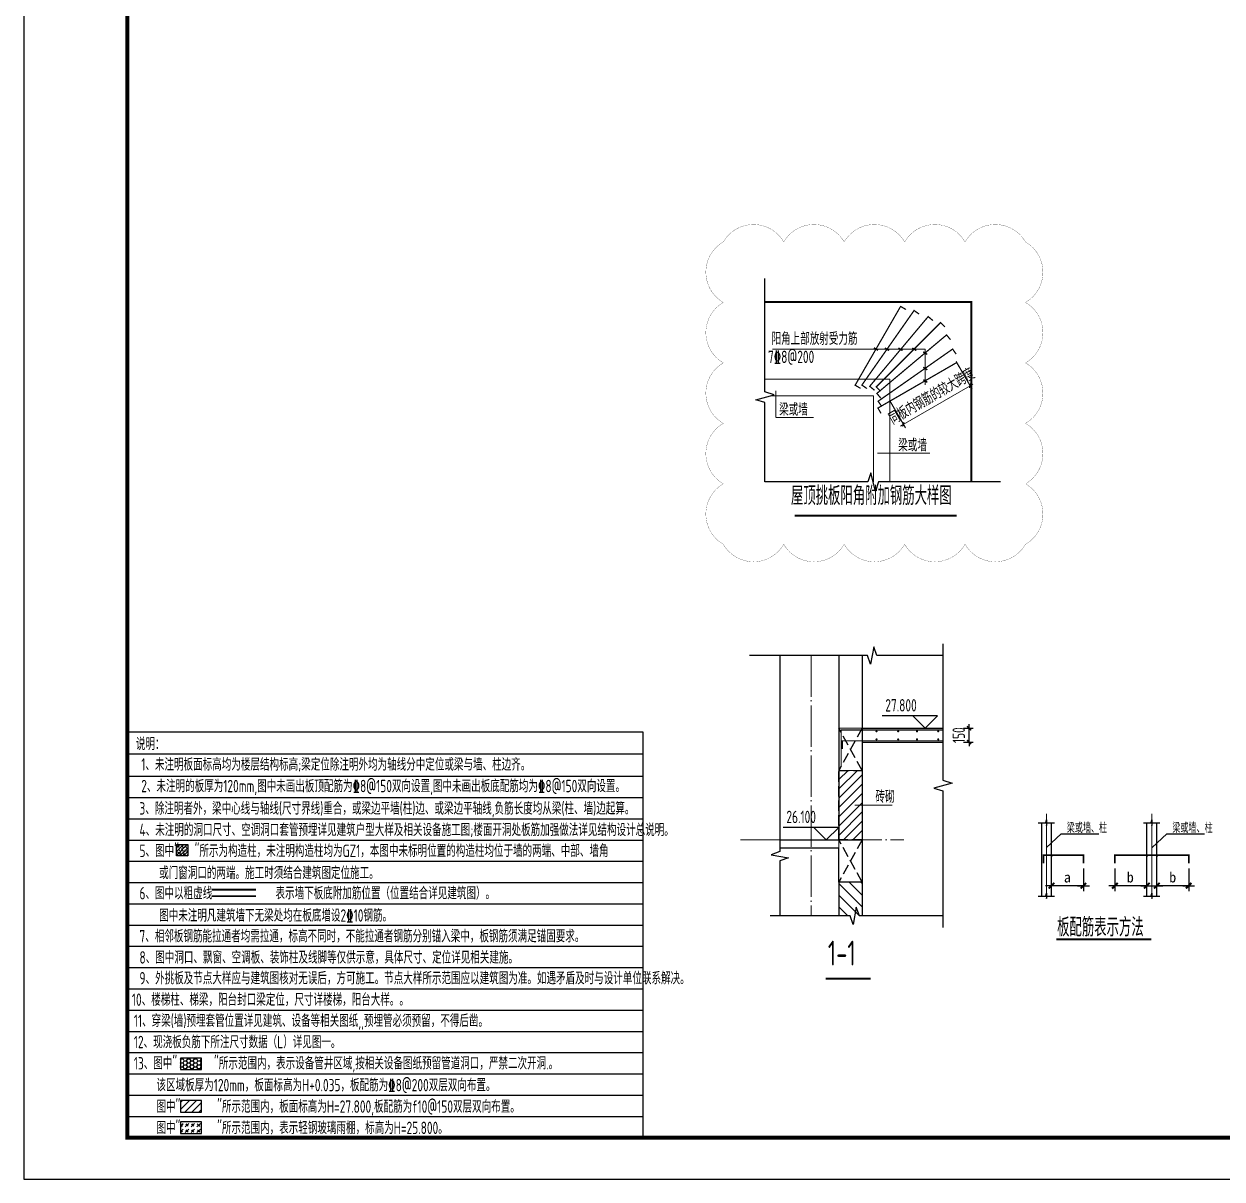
# Model space of a CAD drawing. Extents: x -1712635 to -854203, y -534641 to -21985.
# Drawn here: x -1263615 to -1234623, y -534641 to -506703 of the extents above; entities that cross this region are included whole.
import ezdxf
from ezdxf.enums import TextEntityAlignment as Align

# ---------------------------------------------------------------- set-up
doc = ezdxf.new("R2010")
doc.units = 0
doc.header["$LTSCALE"] = 1000
for name, pattern in [('DASH', [0.35, 0.25, -0.1]), ('DOTE', [2.42, 2, -0.2, 0.02, -0.2]), ('短虚线', [187.5, 125, -62.5])]:
    doc.linetypes.add(name, pattern=pattern)
doc.layers.get('0').update_dxf_attribs({"linetype": 'CONTINUOUS'})
doc.layers.get('Defpoints').update_dxf_attribs({"linetype": 'CONTINUOUS'})
for name, color, linetype, lineweight in [('+公共字体', 7, 'CONTINUOUS', 20), ('+图名', 243, 'CONTINUOUS', 20), ('+混凝土墙', 3, 'CONTINUOUS', 20), ('DOTE', 19, 'DOTE', 9), ('内粉刷', 37, 'CONTINUOUS', 9), ('查找字符', 1, 'CONTINUOUS', 18), ('说明文字', 7, 'CONTINUOUS', 18), ('边缘构件填充', 253, '短虚线', 18)]:
    doc.layers.add(name, color=color, linetype=linetype, lineweight=lineweight)
for name, color, linetype in [('-TK', 7, 'CONTINUOUS'), ('DIM', 2, 'CONTINUOUS'), ('DIM_ELEV', 3, 'CONTINUOUS'), ('DIM_SYMB', 3, 'CONTINUOUS'), ('FLOOR_UP_REIN', 13, 'CONTINUOUS'), ('GJ', 5, 'CONTINUOUS'), ('HATCH', 8, 'CONTINUOUS'), ('PUB_TEXT', 2, 'CONTINUOUS'), ('REIN', 6, 'CONTINUOUS'), ('S-B板填充', 251, 'CONTINUOUS'), ('S-SLAB-TEXT', 7, 'CONTINUOUS'), ('S-大样-砼线', 7, 'CONTINUOUS'), ('S-文字', 7, 'CONTINUOUS'), ('S-板正筋', 2, 'CONTINUOUS'), ('S-构造柱', 212, 'CONTINUOUS'), ('S-表格线', 54, 'CONTINUOUS'), ('S-降板填充', 75, 'CONTINUOUS'), ('TEXT', 2, 'CONTINUOUS'), ('THIN', 7, 'CONTINUOUS'), ('WALL', 2, 'CONTINUOUS'), ('大样线', 40, 'CONTINUOUS'), ('空调洞口标注', 130, 'CONTINUOUS')]:
    doc.layers.add(name, color=color, linetype=linetype)
doc.layers.add('审图修改', color=2, linetype='CONTINUOUS', plot=False)
doc.styles.add('10', font='', dxfattribs={"width": 0.7, "height": 300})
doc.styles.add('TSSD_DIMENSION', font='Tssdeng.shx', dxfattribs={"width": 0.7, "bigfont": 'tssdchn.shx'})
doc.styles.add('TSSD_Label', font='Tssdeng.shx', dxfattribs={"width": 0.7, "bigfont": 'hztxt.shx'})
doc.styles.add('TSSD_Norm', font='Tssdeng.shx', dxfattribs={"bigfont": 'tssdchn.shx'})
doc.styles.add('TSSD_REIN', font='tssdeng.shx', dxfattribs={"width": 0.7, "height": 300, "bigfont": 'tssdchn.shx'})
doc.styles.get('10').set_extended_font_data('SimSun')
doc.dimstyles.new('TSSD_100_100', dxfattribs={"dimtxt": 300, "dimasz": 100, "dimexe": 100, "dimexo": 250, "dimgap": 100, "dimtad": 1, "dimdec": 0, "dimzin": 0, "dimdsep": 46, "dimtxsty": 'TSSD_DIMENSION', "dimblk": 'ARCHTICK', "dimcen": 0, "dimdle": 100, "dimclrt": 7, "dimadec": 0, "dimazin": 0, "dimtfac": 1, "dimtdec": 0, "dimtix": 1, "dimtmove": 2, "dimatfit": 3, "dimldrblk": 'ARCHTICK', "dimfxl": 0, "dimtolj": 1, "dimtzin": 0, "dimarcsym": 0})
doc.dimstyles.new('TSSD_100_100$0', dxfattribs={"dimtxt": 300, "dimasz": 80, "dimexe": 100, "dimexo": 250, "dimgap": 100, "dimtad": 1, "dimdec": 0, "dimzin": 0, "dimdsep": 46, "dimtxsty": 'TSSD_DIMENSION', "dimblk": 'ARCHTICK', "dimcen": 0, "dimdle": 100, "dimclrd": 3, "dimclre": 3, "dimclrt": 7, "dimadec": 0, "dimazin": 0, "dimtfac": 1, "dimtdec": 0, "dimtix": 1, "dimtmove": 2, "dimatfit": 3, "dimldrblk": 'ARCHTICK', "dimfxl": 0, "dimtolj": 1, "dimtzin": 0, "dimarcsym": 0})
pattern_1 = [(135, (-874168.44, -795962.27), (141.42136, 141.42136), [])]

# ---------------------------------------------------------------- blocks, each defined once
blk = doc.blocks.new('A1')
blk.add_lwpolyline([(0, 59400), (0, 0), (84100, 0), (84100, 59400)], close=True)
at = {"const_width": 100}
blk.add_lwpolyline([(2500, 58400), (2500, 1000), (83100, 1000), (83100, 58400)], close=True, dxfattribs=at)
blk = doc.blocks.new('_DIMX')
blk.add_line((-150, 0), (150, 0))
at = {"const_width": 50}
blk.add_lwpolyline([(-70, -70), (70, 70)], dxfattribs=at)
blk = doc.blocks.new('A$C1DDD5A89')
at = {"color": 6, "const_width": 50}
blk.add_lwpolyline([(439, 25), (2741, 25)], dxfattribs=at)
at = {"layer": 'DOTE', "color": 8, "linetype": 'DOTE'}
for p, q in [((202, 3054), (202, 888)), ((2750, 3054), (2750, 888))]:
    blk.add_line(p, q, dxfattribs=at)
at = {"layer": 'GJ'}
blk.add_point((1858, 2022), dxfattribs=at)
at = {"layer": 'REIN', "color": 1, "const_width": 40}
for points in [[(129, 1860), (129, 2059), (1095, 2059), (1095, 1860)], [(1858, 1860), (1858, 2059), (3643, 2059), (3643, 1860)]]:
    blk.add_lwpolyline(points, dxfattribs=at)
at = {"layer": '大样线'}
for p, q in [((188, 2837), (202, 2909)), ((202, 2909), (202, 2778)), ((2736, 2837), (2751, 2909)), ((2751, 2909), (2751, 2778)), ((0, 2837), (188, 2837)), ((81, 2837), (81, 1066)), ((202, 2778), (217, 2837)), ((217, 2837), (395, 2837)), ((2548, 2837), (2736, 2837)), ((2751, 2778), (2766, 2837)), ((2766, 2837), (2943, 2837)), ((202, 2247), (556, 2571)), ((556, 2571), (1467, 2571)), ((2758, 2247), (3112, 2571)), ((3112, 2571), (4023, 2571)), ((0, 1066), (188, 1066)), ((188, 1066), (202, 1138)), ((202, 1138), (202, 1006)), ((202, 1006), (217, 1066)), ((217, 1066), (395, 1066)), ((2548, 1066), (2736, 1066)), ((2736, 1066), (2751, 1138)), ((2751, 1138), (2751, 1006)), ((2751, 1006), (2766, 1066)), ((2766, 1066), (2943, 1066))]:
    blk.add_line(p, q, dxfattribs=at)
at = {"layer": '大样线', "linetype": 'ByBlock'}
for p, q in [((323, 1066), (323, 2837)), ((2630, 1066), (2630, 2837)), ((2871, 1066), (2871, 2837))]:
    blk.add_line(p, q, dxfattribs=at)
at = {"layer": '大样线', "color": 0, "linetype": 'ByBlock'}
for p in [(323, 2022), (1095, 2022), (2630, 2022), (2871, 2022), (3643, 2022), (202, 1319)]:
    blk.add_point(p, dxfattribs=at)
at = {"layer": '空调洞口标注'}
for p, q in [((1095, 1732), (1095, 1190)), ((1858, 1732), (1858, 1190)), ((3643, 1732), (3643, 1190)), ((1094, 1319), (203, 1319)), ((2629, 1319), (1859, 1319)), ((3642, 1319), (2872, 1319))]:
    blk.add_line(p, q, dxfattribs=at)
blk.add_point((1858, 1319), dxfattribs=at)
at = {"layer": '空调洞口标注', "color": 0, "linetype": 'ByBlock'}
blk.add_point((2871, 1319), dxfattribs=at)
at = {"layer": '空调洞口标注', "xscale": 0.9649999998509884, "yscale": 0.9649999998509884, "zscale": 0.965, "rotation": 180}
for p in [(323, 1319), (1858, 1319)]:
    blk.add_blockref('_DIMX', p, dxfattribs=at)
at = {"layer": '空调洞口标注', "xscale": 0.9649999998509884, "yscale": 0.9649999998509884, "zscale": 0.965}
for p in [(1095, 1319), (2630, 1319), (2872, 1319), (3643, 1319)]:
    blk.add_blockref('_DIMX', p, dxfattribs=at)
at = {"layer": '空调洞口标注', "style": '10'}
for s, p in [('a', (709, 1523)), ('b', (2231, 1523)), ('b', (3257, 1523))]:
    blk.add_text(s, height=250, dxfattribs=at).set_placement(p, align=Align.MIDDLE_CENTER)
at = {"layer": '说明文字'}
for s, height, style, width, p in [('梁或墙、柱', 250, 'TSSD_REIN', 0.6, (693, 2596)), ('梁或墙、柱', 250, 'TSSD_REIN', 0.6, (3249, 2596)), ('板配筋表示方法', 450, 'TSSD_DIMENSION', 0.7, (459, 91))]:
    blk.add_text(s, height=height, dxfattribs=dict(at, style=style, width=width)).set_placement(p)
blk = doc.blocks.new('_ArchTick')
at = {"color": 0, "const_width": 0.35}
blk.add_lwpolyline([(-0.5, -0.5), (0.5, 0.5)], dxfattribs=at)
blk = doc.blocks.new('*D1503')
at = {"layer": 'Defpoints', "color": 0}
for p in [(-1241126, -523737), (-1240744, -523737), (-1241126, -524072)]:
    blk.add_point(p, dxfattribs=at)
at = {"layer": 'DIM', "color": 0, "lineweight": -2}
for p, q in [((-1240876, -523737), (-1240644, -523737)), ((-1240744, -523737), (-1240744, -523637)), ((-1240744, -524072), (-1240744, -523737)), ((-1240876, -524072), (-1240644, -524072)), ((-1240744, -524072), (-1240744, -524172))]:
    blk.add_line(p, q, dxfattribs=at)
at = {"layer": 'DIM', "color": 0, "lineweight": -2, "xscale": 100, "yscale": 100, "zscale": 100}
for p, rotation in [((-1240744, -523737), 270), ((-1240744, -524072), 90)]:
    blk.add_blockref('_ArchTick', p, dxfattribs=dict(at, rotation=rotation))
at = {"layer": 'DIM', "color": 7, "insert": (-1240994, -523905), "char_height": 300, "attachment_point": 5, "rotation": 90, "style": 'TSSD_DIMENSION'}
blk.add_mtext('\\A1;150', dxfattribs=at)
blk = doc.blocks.new('*D1361')
at = {"layer": 'Defpoints', "color": 0}
for p in [(-1197, 3667), (-2813, 2734), (-735, 2867)]:
    blk.add_point(p, dxfattribs=at)
at = {"layer": 'DIM', "color": 3, "lineweight": -2}
for p, q in [((-1072, 3451), (-685, 2781)), ((-735, 2867), (-666, 2907)), ((-2351, 1934), (-735, 2867)), ((-2688, 2517), (-2301, 1847)), ((-2351, 1934), (-2421, 1894))]:
    blk.add_line(p, q, dxfattribs=at)
at = {"layer": 'DIM', "color": 3, "lineweight": -2, "xscale": 80, "yscale": 80, "zscale": 80}
for p, rotation in [((-735, 2867), 209.999999999947), ((-2351, 1934), 29.99999999994698)]:
    blk.add_blockref('_ArchTick', p, dxfattribs=dict(at, rotation=rotation))
at = {"layer": 'DIM', "color": 7, "insert": (-1668, 2617), "char_height": 300, "attachment_point": 5, "rotation": 30, "style": 'TSSD_DIMENSION'}
blk.add_mtext('\\A1;同板内钢筋的较大跨度', dxfattribs=at)
blk = doc.blocks.new('A$C7DDF50A2')
at = {"layer": '+公共字体', "linetype": 'Continuous'}
for p, q in [((-5513.1, 3754.5), (-1825, 3754.5)), ((-1825, 2891.5), (-1825, 3754.5)), ((-5436.9, 2742.9), (-5436.9, 2111.7)), ((-5436.9, 2103.7), (-4527.2, 2103.7)), ((-2978.3, 1239.2), (-1705.7, 1239.2))]:
    blk.add_line(p, q, dxfattribs=at)
at = {"layer": '+图名', "linetype": 'Continuous', "const_width": 50}
blk.add_lwpolyline([(-4977.1, -274.9), (-1057.3, -274.9)], dxfattribs=at)
at = {"layer": '+混凝土墙', "linetype": 'Continuous'}
for p, q in [((-5699.5, 3026), (-2675.7, 3026)), ((-2675.7, 3026), (-2675.7, 541)), ((-5570.4, 2626), (-3075.7, 2626)), ((-3075.7, 2626), (-3075.7, 541))]:
    blk.add_line(p, q, dxfattribs=at)
at = {"layer": 'FLOOR_UP_REIN', "const_width": 30}
for points in [[(-2287, 4711.5), (-2416.9, 4786.5), (-3517.3, 2880.5), (-3387.4, 2805.5)], [(-1968.1, 4601.4), (-2090.9, 4687.4), (-3353.3, 2884.6), (-3230.5, 2798.5)], [(-1634.4, 4444), (-1749.4, 4540.4), (-3164.1, 2854.4), (-3049.2, 2758)], [(-1342.9, 4290.6), (-1449, 4396.7), (-3005.2, 2840.4), (-2899.2, 2734.4)], [(-1208.9, 3981.4), (-1305.3, 4096.3), (-2991.3, 2681.6), (-2894.9, 2566.7)], [(-1072.2, 3631.9), (-1158.2, 3754.7), (-2961.1, 2492.4), (-2875.1, 2369.5)], [(-984.2, 3298.9), (-1059.2, 3428.8), (-2965.2, 2328.4), (-2890.2, 2198.5)]]:
    blk.add_lwpolyline(points, dxfattribs=at)
at = {"layer": 'THIN'}
blk.add_lwpolyline([(0, 541), (-2950.4, 541), (-3020.4, 321), (-3140.4, 761), (-3210.4, 541), (-5699.5, 541), (-5699.5, 2460.8), (-5919.5, 2530.8), (-5479.5, 2650.8), (-5699.5, 2720.8), (-5699.5, 5461.5)], dxfattribs=at)
at = {"layer": '查找字符', "const_width": 35}
for points in [[(-3061.8, 3785.7), (-2963.7, 3723.3)], [(-2795.9, 3781), (-2697.8, 3718.6)], [(-2468.9, 3781), (-2370.8, 3718.6)], [(-2135.2, 3781), (-2037.1, 3718.6)], [(-1869, 3686.7), (-1770.9, 3624.3)], [(-1869, 3314.3), (-1770.9, 3251.9)], [(-1869, 3013.1), (-1770.9, 2950.7)]]:
    blk.add_lwpolyline(points, dxfattribs=at)
at = {"layer": '边缘构件填充', "const_width": 50}
blk.add_lwpolyline([(-707.3, 541), (-707.3, 4891), (-5699.5, 4891)], dxfattribs=at)
at = {"layer": '+公共字体', "linetype": 'Continuous', "style": 'TSSD_REIN', "width": 0.7}
for s, p in [('阳角上部放射受力筋', (-5539.3, 3856.1)), ('%%1417%%1328@200', (-5627.4, 3416.3)), ('梁或墙', (-5355.1, 2142)), ('梁或墙', (-2473.2, 1280.1))]:
    blk.add_text(s, height=300, dxfattribs=at).set_placement(p)
at = {"layer": '+图名', "linetype": 'Continuous', "style": 'TSSD_REIN', "width": 0.7}
blk.add_text('屋顶挑板阳角附加钢筋大样图', height=450, dxfattribs=at).set_placement((-5070.3, -151.8), align=Align.BOTTOM_LEFT)
at = {"layer": 'DIM'}
dim = blk.add_aligned_dim(p1=(-2813.3, 2733.8), p2=(-1196.7, 3667.1), distance=-923.8, text='同板内钢筋的较大跨度', dimstyle='TSSD_100_100$0', dxfattribs=at)
dim.commit()
dim.dimension.update_dxf_attribs({"geometry": '*D1361', "text_midpoint": (-1668.2, 2617)})

msp = doc.modelspace()

# ---------------------------------------------------------------- hatches: boundary and pattern name
at = {"layer": 'HATCH'}
h = msp.add_hatch(dxfattribs=at)
h.set_pattern_fill('METAL', color=256, scale=50, style=0)
h.set_pattern_definition(pattern_1)
h.paths.add_polyline_path([(-1243894.9, -527456.6), (-1243894.89, -527456.58), (-1243612.26, -527456.58), (-1243612.26, -528272.87), (-1243894.9, -528272.87)])
h = msp.add_hatch(dxfattribs=at)
h.set_pattern_fill('METAL', color=256, scale=50, style=0)
h.set_pattern_definition(pattern_1)
h.paths.add_polyline_path([(-1243612.26, -527456.58), (-1243329.61, -527456.58), (-1243329.61, -528272.87), (-1243612.26, -528272.87)])
at = {"layer": 'S-B板填充'}
h = msp.add_hatch(dxfattribs=at)
h.set_pattern_fill('METAL', color=252, scale=30, style=0)
h.set_pattern_definition([(45, (-1173869.61, -601774.92), (-84.85281, 84.85281), [])])
h.paths.add_polyline_path([(-1259827.1, -533023.58), (-1259316, -533023.58), (-1259316, -532744.8), (-1259827.1, -532744.8)])
h = msp.add_hatch(dxfattribs=at)
h.set_pattern_fill('GLASS', color=252, scale=10, style=0)
h.set_pattern_definition([(45, (-1074747.93, -479315.42), (9e-15, 139.70026), [120, -77.566]), (45, (-1074698.43, -479301.28), (9e-15, 139.70026), [30, -167.566]), (45, (-1074733.79, -479265.92), (9e-15, 139.70026), [30, -167.566])])
h.paths.add_polyline_path([(-1259827.1, -533537.87), (-1259316, -533537.87), (-1259316, -533259.08), (-1259827.1, -533259.08)])
at = {"layer": 'S-构造柱'}
h = msp.add_hatch(dxfattribs=at)
h.set_pattern_fill('ARMORED', color=256, scale=12.857143, style=0)
h.set_pattern_definition([(50, (-3113191.17, -658175.386), (92.2191663, -8.0681316), [9.642857, -106.0714286]), (355, (-3113191.17, -658175.39), (-17.839457, 96.710417), [7.7142857, -84.857143]), (100.4514, (-3113183.49, -658176.06), (74.3797776, 88.642227), [8.1951673, -90.146843]), (46.1842, (-3113191.17, -658149.67), (137.216706, -21.281016), [14.464286, -159.107143]), (96.6356, (-3113179.74, -658151.44), (120.170919, 125.243726), [12.292751, -135.220243]), (351.1842, (-3113191.17, -658149.67), (120.170822, 125.24382), [11.571429, -127.285714]), (21, (-3113178.314, -658156.1), (76.7451924, -51.765286), [9.642857, -106.0714286]), (326, (-3113178.31, -658156.1), (31.2834, 93.233577), [7.7142857, -84.857143]), (71.4514, (-3113171.92, -658160.41), (108.0286237, 41.4682067), [8.1951673, -90.146843]), (37.5, (-3113191.17, -658175.386), (1.56340997, 42.80063835), [0, -83.8285714, 0, -86.1428571, 0, -85.1785714]), (7.5, (-3113191.17, -658175.386), (33.8232262, 50.7100772), [0, -49.1142857, 0, -81.9, 0, -32.4642857]), (327.5, (-3113219.843, -658175.386), (68.6343132, -2.8999121), [0, -32.1428571, 0, -100.2857143, 0, -133.0714286]), (317.5, (-3113232.7, -658175.386), (74.981079, 12.8706406), [0, -41.7857143, 0, -66.6, 0, -94.5]), (45, (-3113191.17, -658175.386), (-45.4568645, 45.4568645), [])])
h.paths.add_polyline_path([(-1259922.59, -526552.85), (-1259648.3, -526552.85), (-1259648.3, -526827.14), (-1259922.59, -526827.14)])
at = {"layer": 'S-降板填充', "linetype": 'ByBlock'}
h = msp.add_hatch(dxfattribs=at)
h.set_pattern_fill('HONEY', color=8, scale=17.142857, style=0)
h.set_pattern_definition([(0, (-4072412.193, -599705.275), (81.6428571, 47.1365143), [54.4285714, -108.8571429]), (120, (-4072412.193, -599705.275), (-81.6428474, 47.1365312), [54.4285714, -108.8571429]), (60, (-4072412.193, -599705.275), (9.75e-06, 94.2730455), [-108.8571429, 54.4285714])])
h.paths.add_polyline_path([(-1259827.1, -531995.01), (-1259316, -531995.01), (-1259316, -531716.22), (-1259827.1, -531716.22)])
at = {"layer": '内粉刷'}
h = msp.add_hatch(dxfattribs=at)
h.set_pattern_fill('ANSI31', color=256, scale=100)
h.set_pattern_definition([(45, (-1083665.18, 153634.41), (-112.2532, 112.2532), [])])
h.paths.add_polyline_path([(-1243894.92, -524756.58), (-1243329.61, -524756.58), (-1243329.61, -526437.35), (-1243894.92, -526437.35)])

# ---------------------------------------------------------------- linework, layer by layer
at = {"const_width": 50}
msp.add_lwpolyline([(-1244216.88, -529796.95), (-1243124.97, -529796.95)], dxfattribs=at)
at = {"layer": 'DIM_ELEV'}
for p, q in [((-1241506.3, -523437.35), (-1242848.44, -523437.35)), ((-1241806.3, -523737.35), (-1242106.3, -523437.35)), ((-1241806.3, -523737.35), (-1241506.3, -523437.35)), ((-1243899.13, -526137.35), (-1245241.26, -526137.35)), ((-1244199.13, -526437.35), (-1244499.13, -526137.35)), ((-1244199.13, -526437.35), (-1243899.13, -526137.35))]:
    msp.add_line(p, q, dxfattribs=at)
at = {"layer": 'DIM_SYMB'}
for points in [[(-1241376.76, -521975.87), (-1242975.12, -521975.87), (-1243051.56, -521765.87), (-1243125.61, -522185.87), (-1243200.12, -521975.87), (-1246057.76, -521975.87)], [(-1245324.4, -521975.87), (-1245324.4, -526719.08), (-1245534.4, -526795.51), (-1245114.4, -526869.57), (-1245324.4, -526944.08), (-1245324.4, -528272.87)], [(-1241376.76, -528272.87), (-1243399.09, -528272.87), (-1243475.52, -528062.87), (-1243549.58, -528482.87), (-1243624.09, -528272.87), (-1245556.72, -528272.87)]]:
    msp.add_lwpolyline(points, dxfattribs=at)
at = {"layer": 'DOTE', "linetype": 'DOTE', "ltscale": 0.5}
for p, q in [((-1244562.13, -521975.87), (-1244562.13, -528272.87)), ((-1246274.26, -526437.35), (-1242326.63, -526437.35))]:
    msp.add_line(p, q, dxfattribs=at)
at = {"layer": 'REIN', "const_width": 25.6}
for points in [[(-1241376.76, -523779.67), (-1243842.69, -523779.67), (-1243842.69, -524662.46)], [(-1241376.76, -524041.22), (-1243810.99, -524041.22), (-1243810.99, -524242.26)]]:
    msp.add_lwpolyline(points, dxfattribs=at)
for points in [[(-1242996.63, -523810.96, 1), (-1242971.03, -523810.96, 1)], [(-1242472.9, -523810.96, 1), (-1242447.3, -523810.96, 1)], [(-1242017.29, -523810.96, 1), (-1241991.69, -523810.96, 1)], [(-1241503.84, -523810.96, 1), (-1241478.24, -523810.96, 1)], [(-1242996.63, -524005.26, 1), (-1242971.03, -524005.26, 1)], [(-1242472.9, -524005.26, 1), (-1242447.3, -524005.26, 1)], [(-1242017.29, -524005.26, 1), (-1241991.69, -524005.26, 1)], [(-1241503.84, -524005.26, 1), (-1241478.24, -524005.26, 1)]]:
    msp.add_lwpolyline(points, format="xyb", close=True, dxfattribs=at)
at = {"layer": 'S-SLAB-TEXT', "linetype": 'DASH'}
for p, q in [((-1243329.61, -524756.58), (-1243894.89, -523737.35)), ((-1243329.61, -523737.35), (-1243894.89, -524756.58)), ((-1243329.61, -527456.58), (-1243894.89, -526437.35)), ((-1243329.61, -526437.35), (-1243894.89, -527456.58))]:
    msp.add_line(p, q, dxfattribs=at)
msp.add_lwpolyline([(-1243894.92, -524756.58), (-1243329.61, -524756.58), (-1243329.61, -526437.35), (-1243894.92, -526437.35)], close=True, dxfattribs=at)
at = {"layer": 'S-板正筋', "linetype": 'DASH', "const_width": 42.86}
for points in [[(-1259071.04, -527641.12), (-1259071.04, -527641.12), (-1258000.53, -527641.11), (-1258000.53, -527641.11)], [(-1259071.04, -527799.18), (-1259071.04, -527799.18), (-1258000.53, -527799.17), (-1258000.53, -527799.17)]]:
    msp.add_lwpolyline(points, dxfattribs=at)
at = {"layer": 'S-构造柱'}
msp.add_lwpolyline([(-1259922.59, -526552.85), (-1259648.3, -526552.85), (-1259648.3, -526827.14), (-1259922.59, -526827.14), (-1259922.59, -526552.85)], dxfattribs=at)
at = {"layer": 'S-表格线'}
for p, q in [((-1261115.11, -532612.07), (-1261115.11, -523829.7)), ((-1248633.63, -523829.7), (-1261115.11, -523829.7)), ((-1248633.63, -533640.64), (-1248633.63, -523829.7)), ((-1248633.63, -524363.75), (-1261115.11, -524363.75)), ((-1261115.11, -532117.54), (-1261115.11, -524363.75)), ((-1261115.11, -524897.79), (-1248633.63, -524897.79)), ((-1261115.11, -525412.07), (-1248633.63, -525412.07)), ((-1261115.11, -525926.36), (-1248633.63, -525926.36)), ((-1261115.11, -526440.64), (-1248633.63, -526440.64)), ((-1261115.11, -526954.93), (-1248633.63, -526954.93)), ((-1261115.11, -527469.22), (-1248633.63, -527469.22)), ((-1261115.11, -527983.5), (-1248633.63, -527983.5)), ((-1261115.11, -528497.79), (-1248633.63, -528497.79)), ((-1261115.11, -529012.07), (-1248633.63, -529012.07)), ((-1261115.11, -529526.36), (-1248633.63, -529526.36)), ((-1261115.11, -530040.64), (-1248633.63, -530040.64)), ((-1261115.11, -530554.93), (-1248633.63, -530554.93)), ((-1261115.11, -531069.22), (-1248633.63, -531069.22)), ((-1261115.11, -531583.5), (-1248633.63, -531583.5)), ((-1261115.11, -532097.79), (-1248633.63, -532097.79)), ((-1261115.11, -532612.07), (-1248633.63, -532612.07)), ((-1261115.11, -533126.36), (-1248633.63, -533126.36)), ((-1261115.11, -533640.64), (-1248633.63, -533640.64))]:
    msp.add_line(p, q, dxfattribs=at)
at = {"layer": 'S-降板填充'}
for points in [[(-1259827.1, -531995.01), (-1259316, -531995.01), (-1259316, -531716.22), (-1259827.1, -531716.22)], [(-1259827.1, -533023.58), (-1259316, -533023.58), (-1259316, -532744.8), (-1259827.1, -532744.8)], [(-1259827.1, -533537.87), (-1259316, -533537.87), (-1259316, -533259.08), (-1259827.1, -533259.08)]]:
    msp.add_lwpolyline(points, close=True, dxfattribs=at)
at = {"layer": 'THIN'}
msp.add_lwpolyline([(-1241376.76, -521695.87), (-1241376.76, -524994.37), (-1241156.76, -525064.37), (-1241596.76, -525184.37), (-1241376.76, -525254.37), (-1241376.76, -528552.87), (-1241376.76, -528552.87), (-1241376.76, -528552.87), (-1241376.76, -528552.87), (-1241376.76, -528552.87), (-1241376.76, -528552.87), (-1241376.76, -528552.87), (-1241376.76, -528552.87), (-1241376.76, -528552.87), (-1241376.76, -528552.87)], dxfattribs=at)
at = {"layer": 'WALL'}
for p, q in [((-1243894.89, -521975.87), (-1243894.89, -524537.35)), ((-1243894.9, -527456.58), (-1243894.9, -528272.87)), ((-1243329.61, -527456.58), (-1243329.61, -528272.87))]:
    msp.add_line(p, q, dxfattribs=at)
for points in [[(-1243329.6, -521975.87), (-1243329.6, -526437.35)], [(-1243329.6, -523737.35), (-1241376.76, -523737.35)], [(-1243329.6, -524072.21), (-1241376.76, -524072.21)], [(-1243894.89, -524537.35), (-1243894.89, -526437.35)], [(-1245324.4, -526437.35), (-1243329.61, -526437.35), (-1243329.61, -527456.58), (-1243894.92, -527456.58), (-1243894.92, -526637.35), (-1245324.4, -526637.35)]]:
    msp.add_lwpolyline(points, dxfattribs=at)
at = {"layer": '内粉刷'}
msp.add_line((-1243508.14, -525596.97), (-1242606.48, -525596.97), dxfattribs=at)
for points in [[(-1243894.92, -524756.58), (-1243329.6, -524756.58), (-1243329.6, -523737.35), (-1243894.92, -523737.35)], [(-1243894.92, -527456.58), (-1243329.6, -527456.58), (-1243329.6, -526437.35), (-1243894.92, -526437.35)]]:
    msp.add_lwpolyline(points, close=True, dxfattribs=at)
at = {"layer": '审图修改', "const_width": 5}
msp.add_lwpolyline([(-1246691.51, -511974.86, -0.57735027), (-1245228.88, -511974.86, -0.57735027), (-1243766.25, -511974.86, -0.57735027), (-1242303.62, -511974.86, -0.57735027), (-1240840.99, -511974.86, -0.57735027), (-1239378.36, -511974.86, -0.57735027), (-1239378.36, -513437.49, -0.57735027), (-1239378.36, -514900.12, -0.57735027), (-1239378.36, -516362.75, -0.57735027), (-1239378.36, -517825.38, -0.57735027), (-1239378.36, -519288.01, -0.57735027), (-1240840.99, -519288.01, -0.57735027), (-1242303.62, -519288.01, -0.57735027), (-1243766.25, -519288.01, -0.57735027), (-1245228.88, -519288.01, -0.57735027), (-1246691.51, -519288.01, -0.57735027), (-1246691.51, -517825.38, -0.57735027), (-1246691.51, -516362.75, -0.57735027), (-1246691.51, -514900.12, -0.57735027), (-1246691.51, -513437.49, -0.57735027), (-1246691.51, -511974.86, -0.57735027), (-1246691.51, -511974.86, -0.57735027)], format="xyb", dxfattribs=at)

# ---------------------------------------------------------------- block references
at = {"layer": '-TK'}
msp.add_blockref('A1', (-1263615.11, -534640.64), dxfattribs=at)
at = {"layer": 'S-大样-砼线'}
msp.add_blockref('A$C1DDD5A89', (-1239073, -528864.89), dxfattribs=at)
at = {"layer": '边缘构件填充'}
msp.add_blockref('A$C7DDF50A2', (-1239984.27, -518320.73), dxfattribs=at)

# ---------------------------------------------------------------- texts
at = {"style": 'TSSD_Norm', "width": 0.7}
msp.add_text('1-1', height=600, dxfattribs=at).set_placement((-1244161.71, -529655.85), align=Align.BOTTOM_LEFT)
at = {"layer": 'PUB_TEXT', "style": 'TSSD_REIN', "width": 0.7}
for s, p in [('27.800', (-1242772.3, -523332.35)), ('26.100', (-1245165.13, -526032.35))]:
    msp.add_text(s, height=300, dxfattribs=at).set_placement(p)
at = {"layer": 'S-文字', "style": 'TSSD_REIN', "width": 0.7}
for s, p in [('说明：', (-1260907.26, -524266.99)), ('1、未注明板面标高均为楼层结构标高;梁定位除注明外均为轴线分中定位或梁与墙、柱边齐。', (-1260776.87, -524763.24)), ('3、除注明者外，梁中心线与轴线(尺寸界线)重合，或梁边平墙(柱)边、或梁边平轴线,负筋长度均从梁(柱、墙)边起算。', (-1260820.06, -525826.18)), ('4、未注明的洞口尺寸、空调洞口套管预埋详见建筑户型大样及相关设备施工图;楼面开洞处板筋加强做法详见结构设计总说明。', (-1260820.06, -526346.18)), ('5、图中"   "所示为构造柱，未注明构造柱均为GZ1，本图中未标明位置的构造柱均位于墙的两端、中部、墙角', (-1260820.06, -526852.44)), ('或门窗洞口的两端。施工时须结合建筑图定位施工。', (-1260343.61, -527387.42)), ('6、图中以粗虚线            表示墙下板底附加筋位置（位置结合详见建筑图）。', (-1260820.06, -527877.03)), ('图中未注明凡建筑墙下无梁处均在板底增设2%%13210钢筋。', (-1260343.61, -528415.99)), ('7、相邻板钢筋能拉通者均需拉通，标高不同时，不能拉通者钢筋分别锚入梁中，板钢筋须满足锚固要求。', (-1260820.06, -528916.32)), ('8、图中洞口、飘窗、空调板、装饰柱及线脚等仅供示意，具体尺寸、定位详见相关建施。', (-1260820.06, -529430.61)), ('9、外挑板及节点大样应与建筑图核对无误后，方可施工。节点大样所示范围应以建筑图为准。如遇矛盾及时与设计单位联系解决。', (-1260820.06, -529933.06)), ('10、楼梯柱、梯梁，阳台封口梁定位，尺寸详楼梯，阳台大样。。', (-1261004.29, -530451.9)), ('11、穿梁(墙)预埋套管位置详见建筑、设备等相关图纸,,预埋管必须预留，不得后凿。', (-1260956.8, -530962.22)), ('12、现浇板负筋下所注尺寸数据（L）详见图一。', (-1260956.8, -531476.5)), ('13、图中"       "所示范围内，表示设备管井区域,按相关设备图纸预留管道洞口，严禁二次开洞.。', (-1260956.8, -531990.79)), ('图中"       "所示范围内，板面标高为H=27.800,板配筋为f10@150双层双向布置。', (-1260408.69, -533038.76)), ('图中"       "所示范围内，表示轻钢玻璃雨棚，标高为H=25.800。', (-1260408.69, -533553.05))]:
    msp.add_text(s, height=300, dxfattribs=at).set_placement(p)
at = {"layer": 'S-文字', "color": 1, "style": 'TSSD_REIN', "width": 0.7}
for s, p in [('2、未注明的板厚为120mm,图中未画出板顶配筋为%%1328@150双向设置,图中未画出板底配筋均为%%1328@150双向设置。', (-1260776.87, -525285.05)), ('该区域板厚为120mm，板面标高为H+0.035，板配筋为%%1328@200双层双向布置。', (-1260408.69, -532518.54))]:
    msp.add_text(s, height=300, dxfattribs=at).set_placement(p)
at = {"layer": 'TEXT', "style": 'TSSD_Label', "width": 0.7}
msp.add_text('砖砌', height=300, dxfattribs=at).set_placement((-1243009.8, -525543.24))

# ---------------------------------------------------------------- dimensions: what is measured, and where the dimension line sits
at = {"layer": 'DIM'}
dim = msp.add_linear_dim(base=(-1240744.19, -523737.35), p1=(-1241126.36, -524072.21), p2=(-1241126.36, -523737.35), angle=90, text='150', dimstyle='TSSD_100_100', dxfattribs=at)
dim.commit()
dim.dimension.update_dxf_attribs({"geometry": '*D1503', "text_midpoint": (-1240994.19, -523904.78)})

doc.saveas('drawing.dxf')
